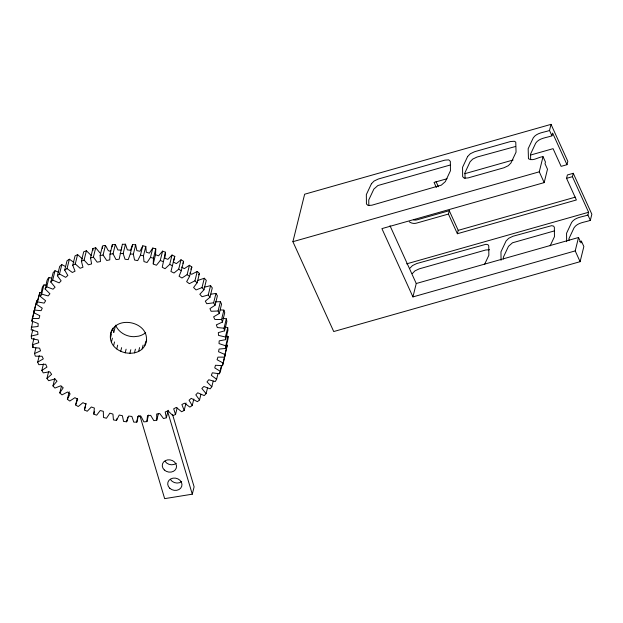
<?xml version="1.0" encoding="UTF-8"?>
<svg xmlns="http://www.w3.org/2000/svg" width="623" height="623" viewBox="0 0 623 623"><rect width="100%" height="100%" fill="white"/><g stroke="black" fill="none" stroke-linecap="round" stroke-linejoin="round"><path stroke-width="0.93" d="M148.523 415.043L146.903 421.6L143.882 421.857L140.891 416.133L137.761 416.468L136.811 422.145L133.758 422.129L131.881 416.437L128.696 416.071L126.625 421.771L123.572 421.475L122.381 415.697L119.227 415.043L116.47 420.478L113.433 419.91L112.942 414.093L109.866 413.166L106.44 418.274L103.465 417.441L103.332 411.336L100.217 410.526L96.651 415.198L93.769 414.1L94.377 408.065L91.355 406.983L87.212 411.266L84.455 409.926L85.795 404.023L82.898 402.684L78.218 406.539L75.624 404.966L77.244 398.409M122.365 244.356L125.48 244.193L127.349 249.878L130.534 250.244L132.606 244.551L135.666 244.839L136.85 250.625L140.004 251.279L142.768 245.844L145.798 246.412L146.288 252.222L149.364 253.148L152.799 248.04L155.766 248.873L155.555 254.659L158.53 255.851L162.587 251.124L165.461 252.214L162.229 267.267L165.072 268.715L169.705 264.417L172.026 255.048L174.775 256.388L173.56 261.076M165.461 252.214L164.854 258.257L167.875 259.339L172.026 255.048M155.555 254.441L153.235 264.027L156.466 265.25L160.267 260.492L162.587 251.124M32.645 321.608L31.15 329.863L37.66 331.709L37.956 334.473L31.275 336.023L31.493 338.678L38.135 339.94L38.758 342.681L32.365 344.846L32.894 347.486L39.607 348.148L40.55 350.842L34.499 353.591L35.347 356.185L42.045 356.239L43.306 358.856L37.668 362.158L38.821 364.689L45.674 364.229L46.959 367.064L41.834 370.467L43.275 372.897L49.731 371.736L51.647 374.322L46.943 378.41L48.656 380.715L54.886 378.971L56.997 381.183L52.955 385.917L54.917 388.067L60.852 385.754L63.203 387.779L59.785 392.895L61.989 394.873L67.564 392.007L70.119 393.829L67.37 399.265L69.784 401.048L74.939 397.676L77.68 399.265L75.624 404.966M146.903 421.6L147.519 415.564L150.673 415.346L153.842 420.665L156.786 420.128L156.669 414.022L159.753 413.524L163.53 418.57L166.364 417.76L165.22 411.974L168 410.806L172.828 415.58L175.53 414.521L173.692 408.82L176.301 407.403L181.636 411.748L184.174 410.432L181.877 404.514L184.564 403.198L189.867 407.099L192.211 405.557L189.073 400.223L191.238 398.338L197.421 401.695L199.547 399.935L195.809 394.873L197.717 392.786L204.219 395.597L206.104 393.635L201.86 388.479L203.877 386.478L210.192 388.861L211.812 386.719L207 381.938L208.752 379.75L215.27 381.564L216.609 379.275L211.329 375.342L212.35 372.803L219.389 373.784L220.433 371.37L214.756 367.913L215.457 365.273L222.52 365.623L223.26 363.1L217.084 359.736L217.918 357.127L224.615 357.15L225.043 354.557L218.541 351.746L219.055 349.051L225.658 348.459L225.767 345.827L228.08 336.459L226.258 335.82M225.658 348.459L227.979 339.091L228.08 336.459M110.824 250.882C106.222 252.961 107.662 242.604 102.445 246.186L100.124 255.555L100.459 261.559L97.157 262.166L93.388 257.12L95.708 247.752L92.866 248.561L90.545 257.93L91.604 263.911L88.419 264.822L84.089 260.103L81.387 261.169L82.976 267.22L80.126 268.272L75.282 263.942L72.743 265.25L75.04 271.176L72.354 272.492L67.05 268.583L64.706 270.133L67.837 275.467L65.672 277.352L59.497 273.988L57.371 275.755L61.109 280.817L59.201 282.897L52.69 280.093L50.806 282.055L55.058 287.211L53.041 289.212L46.725 286.829L45.097 288.971L49.918 293.745L48.166 295.941L41.648 294.126L40.308 296.416L45.635 300.769L44.171 303.128L37.52 301.898L36.477 304.32L42.263 308.198L41.102 310.69L34.397 310.067L33.658 312.59L39.817 315.729L38.992 318.555L32.303 318.54L31.874 321.133L38.174 323.547L38.058 326.499L31.259 327.223M102.445 246.186L102.437 248.585M146.156 341.84C150.205 321.608 114.733 314 110.489 334.473C107.693 355.133 143.843 361.254 146.639 339.971M121.664 247.183L121.508 249.636M112.062 246.84L112.335 244.722L115.348 244.457L117.879 249.994L121.072 250.072M174.775 256.388L170.936 271.503L174.019 273.006L178.692 269.152L181.013 259.783L183.614 261.356L181.246 270.912L179.066 276.246L181.978 278.014L187.134 274.642L189.454 265.273L191.861 267.057L189.548 276.425L186.643 281.674L189.353 283.675L194.929 280.817L197.242 271.449L199.446 273.427L197.133 282.795L193.589 287.491L196.058 289.936L201.992 287.616L204.313 278.247L197.912 280.405M34.195 311.765L34.833 309.148M222.52 365.623L227.161 345.087M112.335 244.722L109.975 254.277L109.765 259.869L106.712 260.484L103.068 255.025L105.388 245.657M110.754 333.842L111.657 330.081M112.21 330.081L112.662 328.196M110.512 337.884L111.408 334.13M111.486 341.918L112.389 338.164M113.62 345.672L114.523 341.934M116.766 348.896L117.677 345.158M120.706 351.372L121.625 347.634M33.658 312.59L36.936 300.699M32.303 318.54L36.718 300.699M31.874 321.133L33.961 312.699M36.477 304.32L39.841 292.53L41.757 292.763M37.52 301.898L39.841 292.53M40.308 296.416C42.309 293.612 40.627 282.484 46.694 285.342M31.275 336.023L32.902 329.466M41.648 294.126L43.968 284.758M45.097 288.971C46.811 286.167 45.759 274.86 51.709 278.286M32.365 344.846L33.985 338.289M46.725 286.829L49.038 277.461M32.894 347.486L33.362 345.609M50.806 282.055L53.126 272.687L55.011 270.725L58.375 272.111M34.499 353.591L35.893 347.969M52.69 280.093L55.011 270.725M57.371 275.755L59.683 266.387L61.809 264.619L65.018 266.294M37.668 362.158L39.296 355.601M59.497 273.988L61.809 264.619M64.706 270.133L67.027 260.764L69.371 259.215L73.919 262.415M41.834 370.467L43.454 363.91M67.05 268.583L69.371 259.215M72.743 265.25L75.056 255.882L77.595 254.573L82.438 258.903M46.943 378.41L48.571 371.853M75.282 263.942L77.595 254.573M81.387 261.169L83.708 251.801L86.41 250.734L91.231 255.508M52.955 385.917L54.808 378.418M84.089 260.103L86.41 250.734M59.785 392.895L61.404 386.33M67.37 399.265L69.223 391.766M122.419 244.177L119.157 259.223L116.026 259.55L113.028 253.826L115.348 244.457M84.455 409.926L86.075 403.369M132.606 244.551L130.285 253.919L128.213 259.612L125.028 259.246L123.159 253.561L125.48 244.193M115.403 326.102L113.807 332.55A18.153 15.427 13.9 0 1 112.825 328.516M93.769 414.1L94.47 411.297M142.768 245.844L140.448 255.212L137.683 260.648L134.537 259.993L133.345 254.207L135.666 244.839M152.799 248.04L150.478 257.408L147.051 262.517L143.968 261.59L143.477 255.78L145.798 246.412M125.176 352.914L126.095 349.184M153.242 263.809L153.445 258.249L155.766 248.873M116.47 420.478L116.929 418.601M126.625 421.771L127.785 417.091M136.811 422.145L138.431 415.588M156.786 420.128L158.413 413.571M166.364 417.76L168.218 410.269M225.767 345.827L219.008 343.6L219.195 340.859L225.635 339.66L225.425 337.012L218.486 335.384L218.338 332.62L224.553 330.844L224.015 328.204L217.31 327.542L216.36 324.848L222.411 322.099L221.57 319.498L214.873 319.451L213.611 316.834L219.241 313.525L218.097 311.002L211.088 311.282L209.951 308.626L215.083 305.223L213.642 302.794L206.758 303.713L205.325 301.158L209.967 297.272L208.253 294.975L202.023 296.719L199.819 294.297L203.962 289.773L206.283 280.405L204.313 278.247M175.53 414.521L177.15 407.964M208.253 294.975L210.574 285.607L204.095 287.296M209.967 297.272L212.287 287.904L210.574 285.607M184.174 410.432L186.028 402.941M213.642 302.794L215.963 293.425L210.488 294.282M215.083 305.223L217.396 295.855L215.963 293.425M192.211 405.557L193.831 399M218.097 311.002L220.417 301.633L215.488 301.89M219.241 313.525L221.562 304.156L220.417 301.633M199.547 399.935L200.941 394.312M221.57 319.498L223.883 310.129L220.262 309.888M222.411 322.099L224.732 312.73L223.883 310.129M206.104 393.635L207.498 388.012M224.015 328.204L226.336 318.836L222.738 318.267M224.553 330.844L226.865 321.476L226.336 318.836M211.812 386.719L213.206 381.097M225.425 337.012L227.738 327.643L225.028 326.958M225.635 339.66L227.956 330.291L227.738 327.643M216.609 379.275L217.995 373.652M219.389 373.784L219.857 371.915M220.316 370.039L221.243 366.293M220.433 371.37L221.827 365.748M225.043 354.557L227.356 345.189M223.26 363.1L225.394 353.615M139.871 415.549L164.651 498.641L192.289 494.187L194.111 486.82L172.501 414.35M579.569 241.732L581.43 241.202L583.852 246.537L580.106 261.683L333.726 331.545L292.903 241.685L304.647 194.22L551.028 124.359L567.818 161.326L566.985 164.69L561.113 166.357L553.076 148.671L530.765 154.995M416.25 283.512L578.526 237.495L575.208 250.898L412.932 296.914L416.25 283.512L389.998 225.721M569.009 240.447L568.986 238.57L574.087 227.73C577.599 222.419 584.966 222.341 590.339 220.34L591.85 214.219L573.261 173.303L567.389 174.97L566.556 178.334L576.384 199.975L457.368 233.726L448.435 214.063L449.269 210.691L417.27 219.771A7.32 6.222 13.9 0 1 413.54 219.919M457.368 233.726L458.201 230.354L449.269 210.691M412.932 296.914L381.907 228.618L544.183 182.609L539.277 171.823L543.03 156.677C538.474 156.879 532.86 161.676 528.452 158.748L528.164 148.71L533.257 137.87C536.777 132.559 544.144 132.481 549.509 130.472L551.028 124.359M530.64 159.659L530.586 154.045L535.679 143.197C539.199 137.885 546.566 137.815 551.931 135.806L552.617 133.057L566.985 164.69M544.183 182.609L547.492 169.199L545.016 163.748L545.452 162.003L543.03 156.677M590.339 220.34L587.917 215.005L588.595 212.256L572.428 176.675L573.261 173.303M581.43 241.202L581.002 242.947L578.526 237.495M129.872 353.436L130.799 349.705M134.467 352.898L135.401 349.168M138.656 351.333L139.599 347.595M142.145 348.841L143.095 345.111M144.707 345.609L145.657 341.863M183.614 261.356L182.936 263.381M225.573 353.732L224.615 356.255M191.861 267.057L190.833 269.214M484.538 264.448L488.853 255.274L488.751 245.906L488.011 244.722L486.01 244.271L416.787 263.529L412.496 265.562L409.841 268.287M550.14 245.851L554.454 236.678L554.361 227.302L553.613 226.126L551.612 225.674L513.002 236.249L508.718 238.274L506.055 241L500.962 251.84L501.048 260.274M199.446 273.427L198.558 274.836M412.262 273.614L414.918 270.896L419.209 268.863L485.714 250.002L489.561 249.73M181.013 259.783L176.34 263.638L173.178 261.917M189.454 265.273L184.299 268.645L181.55 267.057M197.242 271.449L191.674 274.307L189.805 273.061M90.545 257.93L93.388 257.12M447.08 178.731L434.06 182.414L436.396 187.546M464.742 173.716L513.095 160.01M292.903 241.685L539.277 171.823M566.556 178.334L572.428 176.675M448.435 214.063L416.437 223.135A7.32 6.222 13.9 0 1 409.249 221.796M458.201 230.354L575.364 197.133M406.609 263.864L588.595 212.256M587.917 215.005C582.544 217.014 575.177 217.084 571.657 222.395L566.564 233.243L566.65 241.669M100.124 255.555L103.068 255.025M110.014 254.091L113.028 253.826M515.634 146.475L477.023 157.051L472.74 159.075L470.077 161.801L464.984 172.641L465.038 178.264M450.032 165.072L377.888 185.529L373.862 189.088L368.761 199.928L368.816 205.551M554.042 231.001L512.503 242.783L508.477 246.334L503.384 257.174L503.4 259.051M99.96 252.899L95.708 247.752M120.107 253.545L123.159 253.561M130.285 253.919L133.345 254.207M140.448 255.212L143.477 255.78M150.478 257.408L153.445 258.249M160.267 260.492L163.14 261.582M169.705 264.417L172.462 265.756M178.692 269.152L181.293 270.725M187.134 274.642L189.548 276.425M194.929 280.817L197.133 282.795M201.992 287.616L203.962 289.773M549.509 130.472L551.931 135.806M575.208 250.898L580.106 261.683M436.061 181.612L438.39 186.744M167.688 411.694L192.289 494.187M93.061 250.22L92.866 248.561M181.69 481.587A7.203 6.121 13.9 0 1 170.461 479.523M176.247 463.325A7.203 6.121 13.9 0 1 165.017 461.261M145.657 332.666A18.145 15.427 13.9 0 1 138.61 336.163L134.015 336.7A18.145 15.427 13.9 0 1 115.629 325.183M371.44 183.754L366.34 194.594L366.433 203.962L368.045 205.473L371.9 205.201L441.325 185.14L445.352 181.589L450.445 170.749L450.351 161.373L448.739 159.862L444.884 160.142L378.387 178.996L374.096 181.028L371.44 183.754M467.655 156.466L462.562 167.314L462.655 176.683L464.267 178.194L468.122 177.913L504.007 167.743L508.298 165.71L510.953 162.985L516.054 152.144L515.766 142.106L514.341 141.265L510.494 141.538L474.601 151.716L470.318 153.749L467.655 156.466M164.316 469.983A7.203 6.121 13.9 0 0 176.286 468.06A7.203 6.121 13.9 0 0 167.579 459.891A7.203 6.121 13.9 0 0 164.316 469.983M169.768 488.245A7.203 6.121 13.9 0 0 181.729 486.322A7.203 6.121 13.9 0 0 173.023 478.153A7.203 6.121 13.9 0 0 169.768 488.245"/></g></svg>
